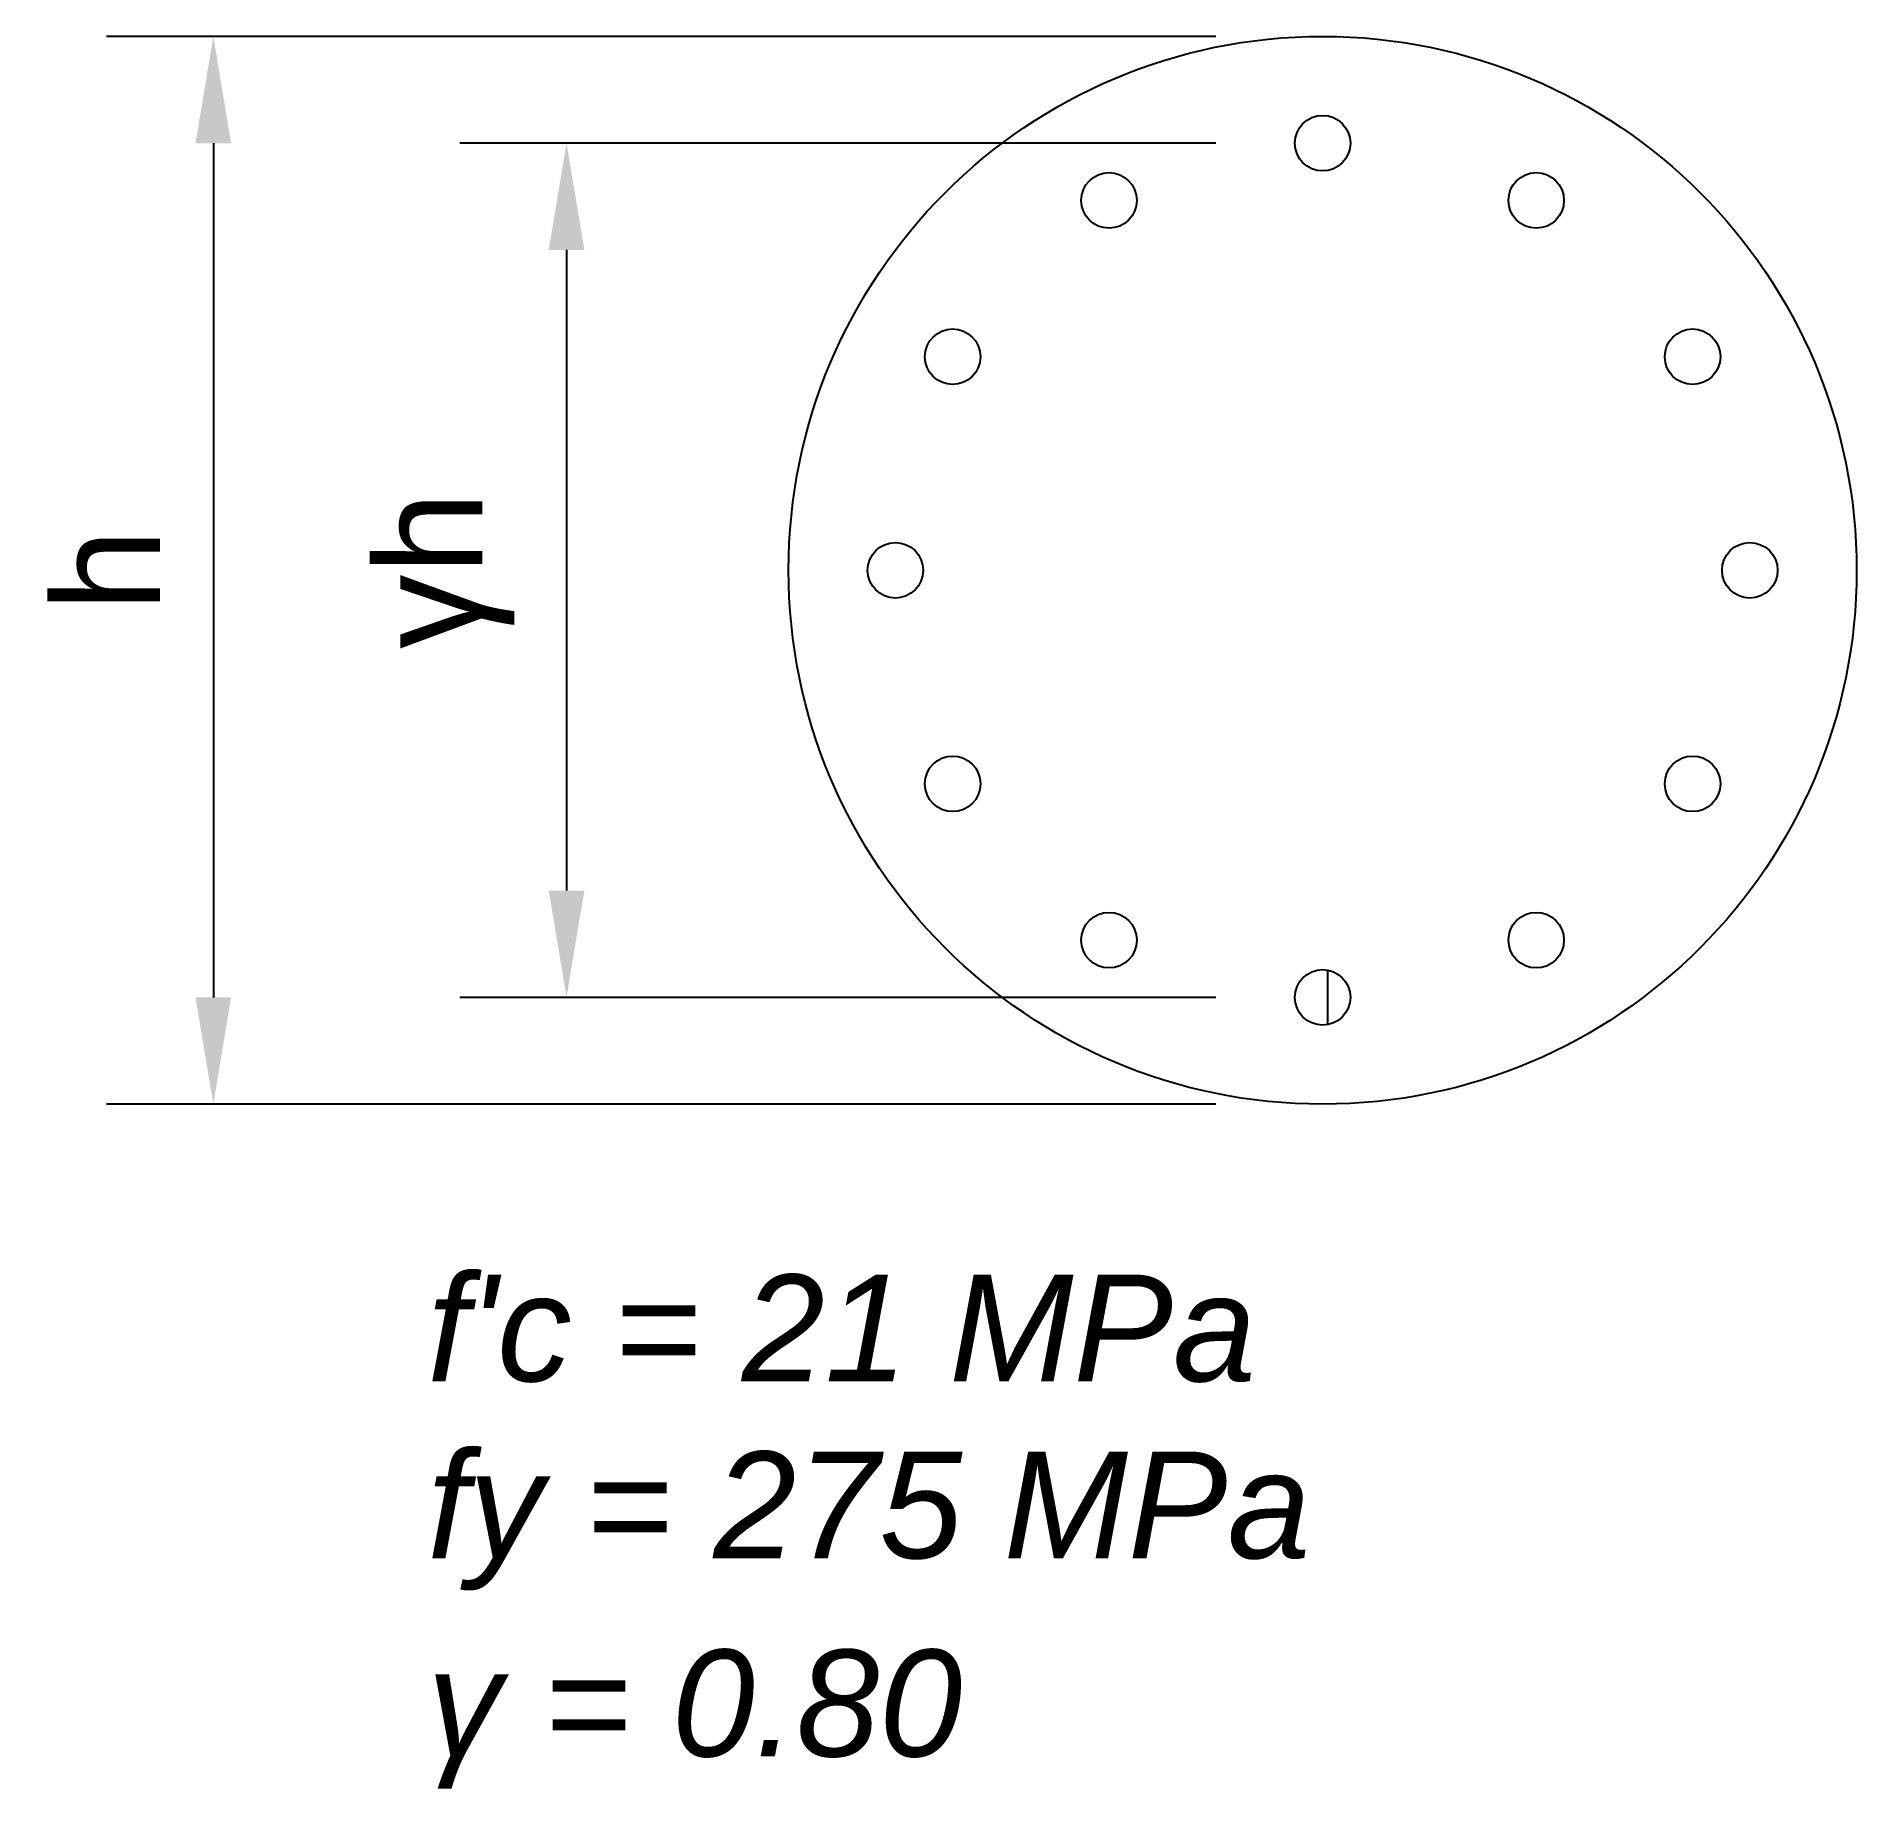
# Model space of a CAD drawing. Header units: millimetres. Extents: x 2314.45 to 2316.15, y 1673.5 to 1675.14.
import ezdxf

# ---------------------------------------------------------------- set-up
doc = ezdxf.new("R2010")
doc.units = ezdxf.units.MM
doc.styles.add('label', font='ariali.ttf')
doc.styles.get("Standard").update_dxf_attribs({"font": 'arial.ttf'})
doc.dimstyles.new('ISO-25', dxfattribs={"dimtxt": 0.1, "dimasz": 0.1, "dimexe": 0.1, "dimexo": 0.1, "dimgap": 0.05, "dimtad": 1, "dimdsep": 46, "dimtxsty": 'Standard', "dimcen": 0.1, "dimadec": 0, "dimazin": 0, "dimtfac": 1, "dimtmove": 0, "dimatfit": 3, "dimfxl": 1, "dimarcsym": 0})

# ---------------------------------------------------------------- blocks, each defined once
blk = doc.blocks.new('*U2')
h = blk.add_hatch()
h.set_pattern_fill('ANGLE', color=256)
h.set_pattern_definition([(0, (-2315.654, -1675.04), (0, 6.985), [5.08, -1.905]), (90, (-2315.654, -1675.04), (-6.985, 4e-16), [5.08, -1.905])])
h.paths.add_polyline_path([(-0.026, 0, 1), (0.026, 0, 1)])
blk.add_circle((0, 0), 0.026)
blk = doc.blocks.new('*U3')
at = {"color": 0, "linetype": 'ByBlock', "lineweight": -2, "transparency": 16777216}
blk.add_blockref('*U2', (2315.6541, 1675.0401), dxfattribs=at)
for p, rotation in [((2315.4541, 1674.9865), 29.99999999999998), ((2315.8541, 1674.9865), 329.9999999999999), ((2315.3077, 1674.8401), 59.99999999999999), ((2316.0005, 1674.8401), 300.0000000000001), ((2315.2541, 1674.6401), 90), ((2316.0541, 1674.6401), 270), ((2315.3077, 1674.4401), 120), ((2316.0005, 1674.4401), 240), ((2315.4541, 1674.2937), 150.0000000000001), ((2315.8541, 1674.2937), 209.9999999999999), ((2315.6541, 1674.2401), 180)]:
    blk.add_blockref('*U2', p, dxfattribs=dict(at, rotation=rotation))
blk = doc.blocks.new('*D4')
at = {"color": 0, "lineweight": -2, "transparency": 16777216}
for p, q in [((2315.5541, 1675.0401), (2314.8462, 1675.0401)), ((2314.9462, 1674.9401), (2314.9462, 1674.3401)), ((2315.5541, 1674.2401), (2314.8462, 1674.2401))]:
    blk.add_line(p, q, dxfattribs=at)
at = {"color": 0, "transparency": 16777216}
for points in [[(2314.9295, 1674.9401), (2314.9629, 1674.9401), (2314.9462, 1675.0401)], [(2314.9295, 1674.3401), (2314.9629, 1674.3401), (2314.9462, 1674.2401)]]:
    blk.add_solid(points, dxfattribs=at)
at = {"layer": 'Defpoints', "color": 0, "transparency": 16777216}
for p in [(2315.6541, 1675.0401), (2314.9462, 1674.2401), (2315.6541, 1674.2401)]:
    blk.add_point(p, dxfattribs=at)
at = {"color": 0, "transparency": 16777216, "insert": (2314.8323, 1674.6401), "char_height": 0.1, "attachment_point": 5, "rotation": 90}
blk.add_mtext('γh', dxfattribs=at)
blk = doc.blocks.new('*D5')
at = {"color": 0, "lineweight": -2, "transparency": 16777216}
for p, q in [((2315.5541, 1675.1401), (2314.5155, 1675.1401)), ((2314.6155, 1675.0401), (2314.6155, 1674.2401)), ((2315.5541, 1674.1401), (2314.5155, 1674.1401))]:
    blk.add_line(p, q, dxfattribs=at)
at = {"color": 0, "transparency": 16777216}
for points in [[(2314.5988, 1675.0401), (2314.6321, 1675.0401), (2314.6155, 1675.1401)], [(2314.5988, 1674.2401), (2314.6321, 1674.2401), (2314.6155, 1674.1401)]]:
    blk.add_solid(points, dxfattribs=at)
at = {"layer": 'Defpoints', "color": 0, "transparency": 16777216}
for p in [(2315.6541, 1675.1401), (2314.6155, 1674.1401), (2315.6541, 1674.1401)]:
    blk.add_point(p, dxfattribs=at)
at = {"color": 0, "transparency": 16777216, "insert": (2314.5155, 1674.6401), "char_height": 0.1, "attachment_point": 5, "rotation": 90}
blk.add_mtext('h', dxfattribs=at)

msp = doc.modelspace()

# ---------------------------------------------------------------- linework, layer by layer
msp.add_circle((2315.6541, 1674.6401), 0.5)

# ---------------------------------------------------------------- block references
msp.add_blockref('*U3', (0, 0))

# ---------------------------------------------------------------- texts
at = {"style": 'label'}
for s, p in [("f'c = 21 MPa", (2314.8158, 1673.8805)), ('fy = 275 MPa', (2314.8158, 1673.7148)), ('γ = 0.80', (2314.8158, 1673.5292))]:
    msp.add_text(s, height=0.1, dxfattribs=at).set_placement(p)

# ---------------------------------------------------------------- dimensions: what is measured, and where the dimension line sits
for base, p1, p2, text, picture, middle in [((2314.6155, 1674.1401), (2315.6541, 1675.1401), (2315.6541, 1674.1401), 'h', '*D5', (2314.5155, 1674.6401)), ((2314.9462, 1674.2401), (2315.6541, 1675.0401), (2315.6541, 1674.2401), 'γh', '*D4', (2314.8323, 1674.6401))]:
    dim = msp.add_linear_dim(base=base, p1=p1, p2=p2, angle=90, text=text, dimstyle='ISO-25')
    dim.commit()
    dim.dimension.update_dxf_attribs({"geometry": picture, "text_midpoint": middle})

doc.saveas('drawing.dxf')
